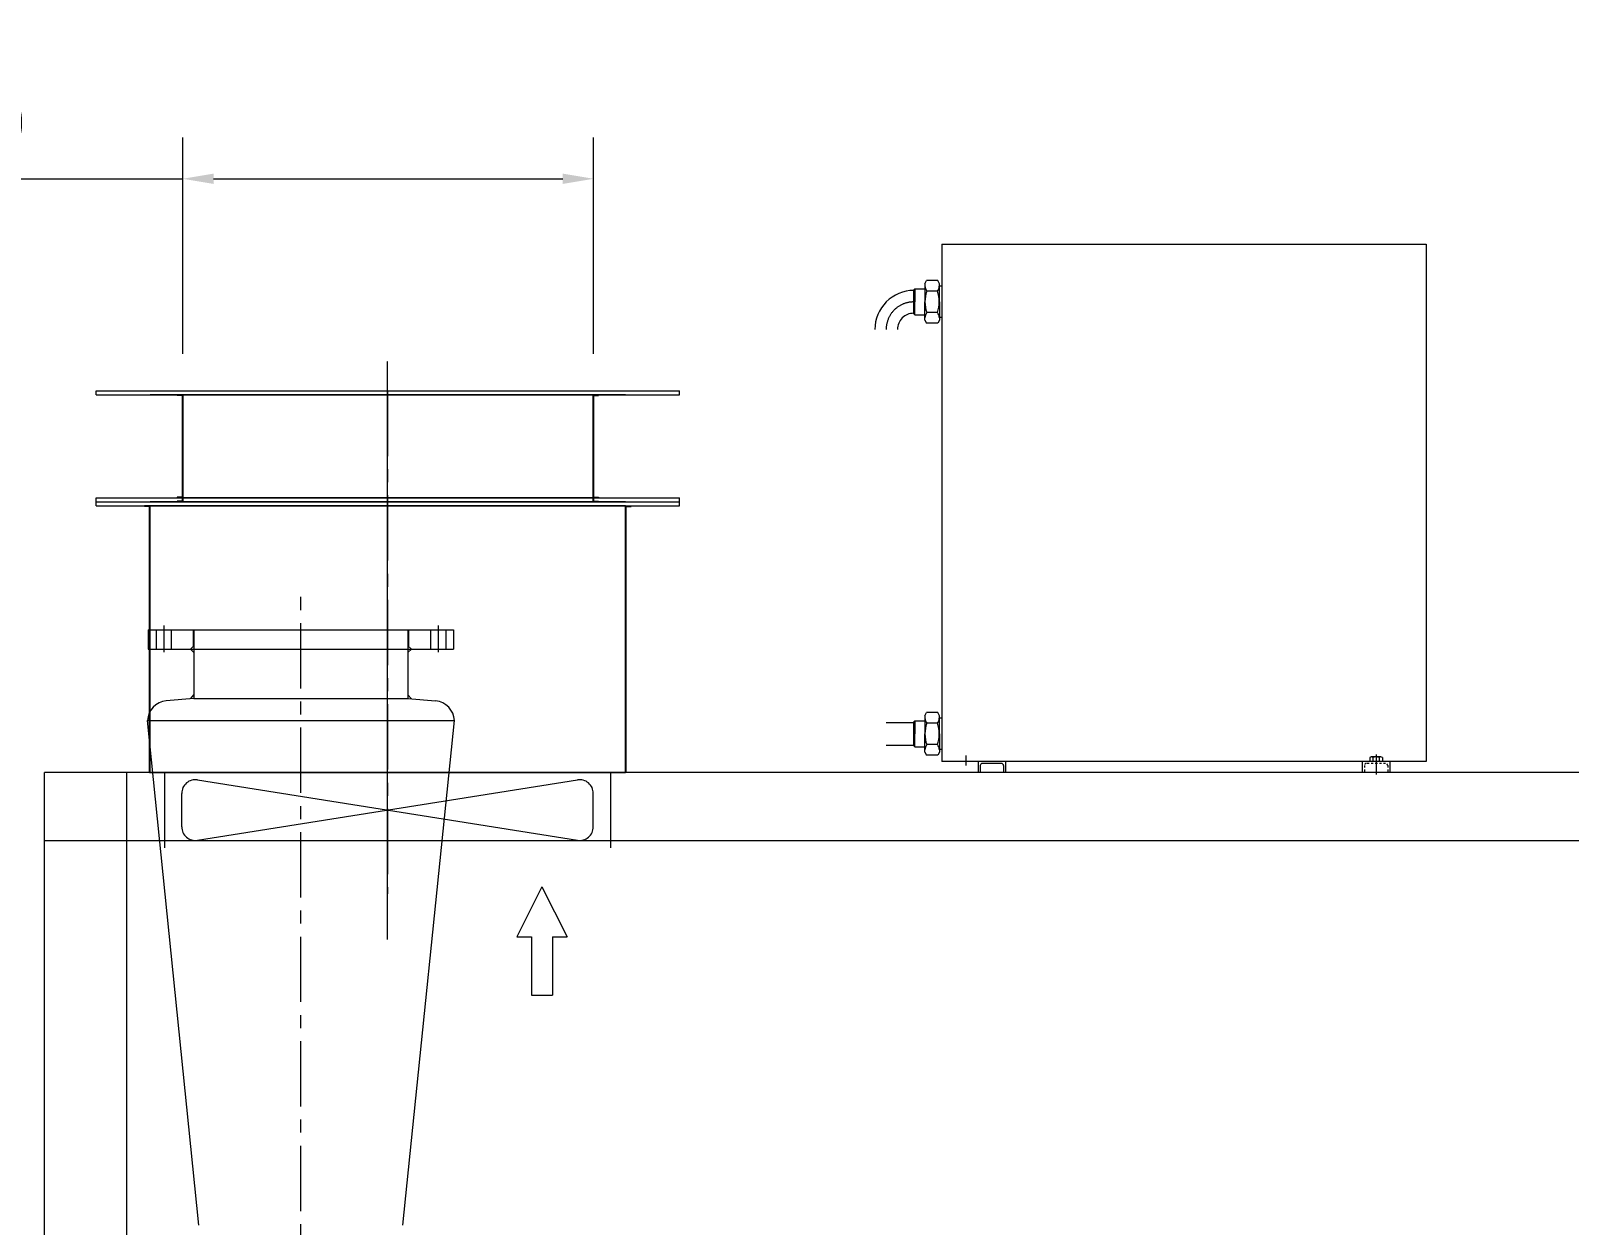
# Model space of a CAD drawing. Header units: inches. Extents: x 0 to 19814, y 0 to 15096.
# Drawn here: x 8627 to 10869, y 10650 to 12392 of the extents above; entities that cross this region are included whole.
import ezdxf

# ---------------------------------------------------------------- set-up
doc = ezdxf.new("R2010")
doc.units = ezdxf.units.IN
doc.header["$MEASUREMENT"] = 0
for name, pattern in [('CENTER', [50.8, 31.75, -6.35, 6.35, -6.35]), ('DOTE', [2.42, 2, -0.2, 0.02, -0.2]), ('EB_DASH', [6, 3, -3])]:
    doc.linetypes.add(name, pattern=pattern)
doc.layers.get('Defpoints').update_dxf_attribs({"lineweight": 5})
for name, color, linetype, lineweight in [('CAXA0', 7, 'Continuous', 5), ('CAXA1', 5, 'CENTER', 5), ('CAXA2', 6, 'EB_DASH', 5), ('DOTE', 1, 'DOTE', 5)]:
    doc.layers.add(name, color=color, linetype=linetype, lineweight=lineweight)
doc.styles.add('Roman', font='arial.ttf')
doc.styles.get("Standard").update_dxf_attribs({"font": 'arial.ttf'})
doc.dimstyles.new('ISO-25', dxfattribs={"dimscale": 30, "dimtxt": 1.5, "dimasz": 1.5, "dimexe": 2, "dimexo": 2, "dimtad": 1, "dimtih": 1, "dimtoh": 1, "dimdec": 1, "dimlfac": 0.03937, "dimdsep": 46, "dimtxsty": 'Standard', "dimcen": 2.5, "dimclrd": 7, "dimclre": 7, "dimclrt": 7, "dimadec": 0, "dimazin": 0, "dimtfac": 1, "dimtdec": 1, "dimtmove": 0, "dimatfit": 3, "dimfxl": 1, "dimlwd": 5, "dimlwe": 5, "dimarcsym": 0})

# ---------------------------------------------------------------- blocks, each defined once
blk = doc.blocks.new('*D32')
at = {"color": 7, "linetype": 'Continuous', "lineweight": 5, "transparency": 16777216}
for p, q in [((8848, 11921.1), (8848, 12236.2)), ((9447, 11921.1), (9447, 12236.2)), ((7987.5, 12176.2), (8848, 12176.2)), ((8893, 12176.2), (9402, 12176.2))]:
    blk.add_line(p, q, dxfattribs=at)
at = {"color": 7, "transparency": 16777216}
for points in [[(8893, 12183.7), (8893, 12168.7), (8848, 12176.2)], [(9402, 12183.7), (9402, 12168.7), (9447, 12176.2)]]:
    blk.add_solid(points, dxfattribs=at)
at = {"layer": 'Defpoints', "color": 0, "transparency": 16777216}
for p in [(9447, 12176.2), (8848, 11861.1), (9447, 11861.1)]:
    blk.add_point(p, dxfattribs=at)
at = {"color": 7, "lineweight": 5, "transparency": 16777216, "insert": (8310.2, 12283.8), "char_height": 165, "attachment_point": 5, "style": 'Roman'}
blk.add_mtext('%%C23.6', dxfattribs=at)

msp = doc.modelspace()

# ---------------------------------------------------------------- linework, layer by layer
at = {"color": 7, "lineweight": 5}
for p, q in [((8722.04, 11861.14), (8722.04, 11867.14)), ((8722.04, 11867.14), (9572.04, 11867.14)), ((9572.04, 11861.14), (9572.04, 11867.14)), ((8722.04, 11861.14), (9572.04, 11861.14)), ((9493.54, 11861.14), (8800.54, 11861.14)), ((8848.04, 11861.14), (8840.04, 11861.14)), ((8840.04, 11860.14), (8840.04, 11861.14)), ((8847.04, 11860.14), (8840.04, 11860.14)), ((8847.04, 11861.14), (8847.04, 11712.14)), ((9447.04, 11861.14), (8847.04, 11861.14)), ((8848.04, 11861.14), (8848.04, 11711.14)), ((9446.04, 11861.14), (9446.04, 11711.14)), ((9446.04, 11861.14), (9454.04, 11861.14)), ((9447.04, 11860.14), (9447.04, 11712.14)), ((9447.04, 11860.14), (9454.04, 11860.14)), ((9454.04, 11860.14), (9454.04, 11861.14)), ((8848.04, 11762.14), (8847.04, 11762.14)), ((8848.04, 11756.14), (8847.04, 11756.14)), ((8847.04, 11756.14), (8847.04, 11706.14)), ((8848.04, 11756.14), (8848.04, 11705.14)), ((9446.04, 11762.14), (9447.04, 11762.14)), ((9446.04, 11756.14), (9447.04, 11756.14)), ((9446.04, 11756.14), (9446.04, 11705.14)), ((9447.04, 11756.14), (9447.04, 11706.14)), ((8722.04, 11705.14), (8722.04, 11711.14)), ((8722.04, 11711.14), (9572.04, 11711.14)), ((8847.04, 11712.14), (8840.04, 11712.14)), ((8840.04, 11712.14), (8840.04, 11711.14)), ((8848.04, 11711.14), (8840.04, 11711.14)), ((9446.04, 11711.14), (8848.04, 11711.14)), ((9446.04, 11711.14), (9454.04, 11711.14)), ((9447.04, 11712.14), (9454.04, 11712.14)), ((9454.04, 11712.14), (9454.04, 11711.14)), ((9572.04, 11705.14), (9572.04, 11711.14)), ((8722.04, 11705.14), (9572.04, 11705.14)), ((8722.04, 11699.14), (8722.04, 11705.14)), ((8722.04, 11705.14), (9572.04, 11705.14)), ((8722.04, 11699.14), (9572.04, 11699.14)), ((8800.54, 11699.14), (8792.54, 11699.14)), ((8792.54, 11698.14), (8792.54, 11699.14)), ((8799.54, 11698.14), (8792.54, 11698.14)), ((8799.54, 11310.75), (8799.54, 11698.14)), ((9493.54, 11705.14), (8800.54, 11705.14)), ((8800.54, 11310.75), (8800.54, 11699.14)), ((9493.54, 11699.14), (8800.54, 11699.14)), ((8847.04, 11706.14), (8840.04, 11706.14)), ((8840.04, 11706.14), (8840.04, 11705.14)), ((8848.04, 11705.14), (8840.04, 11705.14)), ((9446.04, 11705.14), (8848.04, 11705.14)), ((9446.04, 11705.14), (9454.04, 11705.14)), ((9447.04, 11706.14), (9454.04, 11706.14)), ((9454.04, 11706.14), (9454.04, 11705.14)), ((9493.54, 11699.14), (9501.54, 11699.14)), ((9493.54, 11699.14), (9501.54, 11699.14)), ((9493.54, 11310.75), (9493.54, 11699.14)), ((9494.54, 11698.14), (9501.54, 11698.14)), ((9494.54, 11698.14), (9501.54, 11698.14)), ((9494.54, 11310.75), (9494.54, 11698.14)), ((9501.54, 11698.14), (9501.54, 11699.14)), ((9501.54, 11698.14), (9501.54, 11699.14)), ((9572.04, 11699.14), (9572.04, 11705.14)), ((8797.86, 11518.4), (9242.86, 11518.4)), ((8797.86, 11518.4), (8797.86, 11490.4)), ((8809.36, 11518.4), (8809.36, 11490.4)), ((8820.36, 11524.73), (8820.36, 11485.81)), ((8831.36, 11518.4), (8831.36, 11490.4)), ((8863.36, 11518.4), (8863.36, 11494.4)), ((8864.36, 11518.4), (8864.36, 11418.38)), ((8877.86, 11518.4), (9162.86, 11518.4)), ((9176.36, 11518.4), (9176.36, 11418.4)), ((9177.36, 11518.4), (9177.36, 11494.4)), ((9209.36, 11518.4), (9209.36, 11490.4)), ((9220.36, 11524.73), (9220.36, 11485.81)), ((9231.36, 11518.4), (9231.36, 11490.4)), ((9242.86, 11518.4), (9242.86, 11490.4)), ((8797.86, 11490.4), (9242.86, 11490.4)), ((8859.36, 11490.4), (8864.36, 11495.4)), ((8859.36, 11490.4), (8864.36, 11485.4)), ((9181.36, 11490.4), (9176.36, 11495.4)), ((9181.36, 11490.4), (9176.36, 11485.4)), ((8864.36, 11418.4), (8824.02, 11414.87)), ((8859.38, 11417.96), (8864.36, 11423.9)), ((8859.38, 11417.96), (8864.36, 11423.9)), ((8864.34, 11418.38), (9176.38, 11418.4)), ((9181.34, 11417.96), (9176.36, 11423.9)), ((9181.34, 11417.96), (9176.36, 11423.9)), ((9181.34, 11417.96), (9176.36, 11423.9)), ((9181.34, 11417.96), (9176.36, 11423.9)), ((9176.36, 11418.4), (9216.71, 11414.87)), ((8871.67, 10650.38), (8796.67, 11386.4)), ((8796.67, 11386.4), (9244.06, 11386.4)), ((9169.06, 10650.4), (9244.06, 11386.4)), ((8646.54, 9210.75), (8646.54, 11310.75)), ((11846.54, 11310.75), (8646.54, 11310.75)), ((8766.54, 9210.75), (8766.54, 11310.75)), ((8799.54, 11310.75), (9493.54, 11310.75)), ((8821.54, 11310.75), (8821.54, 11200.75)), ((9146.54, 11200.75), (9146.54, 11310.75)), ((9471.54, 11310.75), (9471.54, 11200.75)), ((8869.68, 11211.7), (9423.4, 11299.8)), ((8869.68, 11299.8), (9423.4, 11211.7)), ((8846.54, 11231.45), (8846.54, 11280.05)), ((9446.54, 11231.45), (9446.54, 11280.05)), ((11846.54, 11210.75), (8646.54, 11210.75)), ((9371.72, 11143.66), (9335.11, 11071.06)), ((9371.72, 11143.66), (9408.34, 11071.06)), ((9335.11, 11071.06), (9356.3, 11071.06)), ((9356.3, 11071.06), (9356.3, 10985.86)), ((9387.15, 11071.06), (9408.34, 11071.06)), ((9387.15, 11071.06), (9387.15, 10985.86)), ((9356.3, 10985.86), (9387.15, 10985.86))]:
    msp.add_line(p, q, dxfattribs=at)
for centre, radius, start, end in [((8826.63, 11384.98), 30, 95, 177.29569), ((9214.09, 11384.98), 30, 2.70431, 85), ((8866.54, 11280.05), 20, 80.95922, 180), ((9426.54, 11280.05), 20, 0, 99.04078), ((8866.54, 11231.45), 20, 180, 279.04078), ((9426.54, 11231.45), 20, 260.95922, 0)]:
    msp.add_arc(centre, radius, start, end, dxfattribs=at)
at = {"layer": 'CAXA0', "color": 7, "linetype": 'Continuous', "lineweight": 5}
for p, q in [((9954.45, 12081.06), (9954.45, 11326.75)), ((9954.45, 12081.06), (10660.45, 12081.06)), ((10660.45, 12081.06), (10660.45, 11326.75)), ((9929.95, 12023.25), (9932.13, 12027.93)), ((9929.95, 12023.25), (9929.95, 11996.75)), ((9948.77, 12027.93), (9932.13, 12027.93)), ((9950.95, 12023.25), (9948.77, 12027.93)), ((9950.95, 11996.75), (9950.95, 12023.25)), ((9913.45, 12013.75), (9915.45, 12015.75)), ((9913.45, 12013.75), (9915.45, 12015.75)), ((9913.45, 12013.75), (9913.45, 11979.75)), ((9915.45, 12015.75), (9929.95, 12015.75)), ((9915.45, 12015.75), (9915.45, 11996.75)), ((9948.19, 12012.34), (9932.65, 12012.34)), ((9954.45, 12019.65), (9950.89, 12019.65)), ((9913.45, 11979.75), (9915.45, 11977.75)), ((9915.45, 11977.75), (9915.45, 11996.75)), ((9915.45, 11977.75), (9929.95, 11977.75)), ((9929.95, 11970.25), (9929.95, 11996.75)), ((9948.19, 11981.16), (9932.65, 11981.16)), ((9950.95, 11996.75), (9950.95, 11970.25)), ((9929.95, 11970.25), (9932.13, 11965.57)), ((9948.77, 11965.57), (9932.13, 11965.57)), ((9950.95, 11970.25), (9948.77, 11965.57)), ((9954.45, 11973.85), (9950.89, 11973.85)), ((9929.95, 11393.25), (9932.13, 11397.93)), ((9929.95, 11393.25), (9929.95, 11366.75)), ((9948.77, 11397.93), (9932.13, 11397.93)), ((9950.95, 11393.25), (9948.77, 11397.93)), ((9950.95, 11366.75), (9950.95, 11393.25)), ((9873.45, 11383.28), (9913.45, 11383.28)), ((9913.45, 11383.78), (9915.45, 11385.78)), ((9913.45, 11383.78), (9915.45, 11385.78)), ((9913.45, 11383.78), (9913.45, 11349.78)), ((9915.45, 11385.78), (9915.45, 11366.78)), ((9915.45, 11385.75), (9929.95, 11385.75)), ((9948.19, 11382.34), (9932.65, 11382.34)), ((9954.45, 11389.65), (9950.89, 11389.65)), ((9873.45, 11350.28), (9913.45, 11350.28)), ((9913.45, 11349.78), (9915.45, 11347.78)), ((9915.45, 11347.78), (9915.45, 11366.78)), ((9915.45, 11347.75), (9929.95, 11347.75)), ((9929.95, 11340.25), (9929.95, 11366.75)), ((9948.19, 11351.16), (9932.65, 11351.16)), ((9950.95, 11366.75), (9950.95, 11340.25)), ((9929.95, 11340.25), (9932.13, 11335.57)), ((9948.77, 11335.57), (9932.13, 11335.57)), ((9950.95, 11340.25), (9948.77, 11335.57)), ((9954.45, 11343.85), (9950.89, 11343.85)), ((10660.45, 11326.75), (9954.45, 11326.75)), ((9989.94, 11322.79), (9989.94, 11335.19)), ((10007.45, 11326.78), (10007.45, 11310.78)), ((10047.45, 11326.78), (10047.45, 11310.78)), ((10567.45, 11326.75), (10567.45, 11310.75)), ((10578.21, 11332.42), (10578.21, 11326.75)), ((10594.38, 11333.15), (10580.52, 11333.15)), ((10582.83, 11332.42), (10582.83, 11326.75)), ((10592.07, 11332.42), (10592.07, 11326.75)), ((10596.69, 11332.42), (10596.69, 11326.75)), ((10607.45, 11326.75), (10607.45, 11310.75)), ((9989.94, 11320.79), (9989.94, 11322.79)), ((10004.95, 11310.78), (10049.95, 11310.78)), ((10010.45, 11320.78), (10010.45, 11310.78)), ((10041.45, 11323.78), (10013.45, 11323.78)), ((10044.45, 11320.78), (10044.45, 11310.78))]:
    msp.add_line(p, q, dxfattribs=at)
for centre, radius, start, end in [((9913.71, 11956.62), 56.76, 89.9995, 180), ((9942.55, 12020.13), 12.6, 180, 218.2078), ((9976.29, 11996.75), 46.35, 160.34559, 179.99775), ((9938.28, 12020.13), 12.6, 321.7922, 357.80533), ((9904.54, 11996.75), 46.35, 0, 19.65217), ((9913.45, 11956.62), 23.5, 89.99878, 180), ((9976.29, 11996.75), 46.35, 180, 199.65217), ((9942.55, 11973.37), 12.6, 141.7922, 180), ((9904.54, 11996.75), 46.35, 340.34559, 359.99775), ((9938.28, 11973.37), 12.6, 2.19467, 38.2078), ((9942.55, 11390.13), 12.6, 180, 218.2078), ((9976.29, 11366.75), 46.35, 160.34559, 179.99775), ((9938.28, 11390.13), 12.6, 321.7922, 357.80533), ((9904.54, 11366.75), 46.35, 0, 19.65217), ((9976.29, 11366.75), 46.35, 180, 199.65217), ((9942.55, 11343.37), 12.6, 141.7922, 180), ((9904.54, 11366.75), 46.35, 340.34559, 359.99775), ((9938.28, 11343.37), 12.6, 2.19467, 38.2078), ((10580.52, 11329.13), 4.02, 54.96996, 125.03004), ((10587.45, 11318.15), 15, 72.06607, 107.93393), ((10594.38, 11329.13), 4.02, 54.96996, 125.03004), ((10013.45, 11320.78), 3, 90, 180), ((10041.45, 11320.78), 3, 0, 90)]:
    msp.add_arc(centre, radius, start, end, dxfattribs=at)
at = {"layer": 'CAXA1', "linetype": 'CENTER', "lineweight": 5, "ltscale": 3}
for p, q in [((9146.54, 11867.14), (9146.54, 11133.57)), ((9020, 9604.31), (9020, 11577.2)), ((10587.45, 11337.01), (10587.45, 11307.75))]:
    msp.add_line(p, q, dxfattribs=at)
msp.add_arc((9913.45, 11956.62), 40, 89.39774, 180, dxfattribs=at)
at = {"layer": 'CAXA2', "color": 7, "linetype": 'EB_DASH', "lineweight": 5}
for p, q in [((10570.45, 11320.75), (10570.45, 11310.75)), ((10601.45, 11323.75), (10573.45, 11323.75)), ((10604.45, 11320.75), (10604.45, 11310.75))]:
    msp.add_line(p, q, dxfattribs=at)
for centre, start, end in [((10573.45, 11320.75), 90, 180), ((10601.45, 11320.75), 0, 90)]:
    msp.add_arc(centre, 3, start, end, dxfattribs=at)
at = {"layer": 'DOTE', "color": 7, "lineweight": 5, "ltscale": 0.3}
msp.add_line((9146.54, 11066.97), (9146.54, 11910.37), dxfattribs=at)

# ---------------------------------------------------------------- dimensions: what is measured, and where the dimension line sits
at = {"color": 7, "lineweight": 5}
dim = msp.add_linear_dim(base=(9447.04, 12176.16), p1=(8848.04, 11861.14), p2=(9447.04, 11861.14), text='%%C23.6', dimstyle='ISO-25', override={"dimtxt": 5.5, "dimpost": '\\X', "dimtxsty": 'Roman', "dimtofl": 1, "dimtmove": 1}, dxfattribs=at)
dim.commit()
dim.dimension.update_dxf_attribs({"geometry": '*D32', "text_midpoint": (8310.21, 12176.16), "dimtype": 160})

doc.saveas('drawing.dxf')
